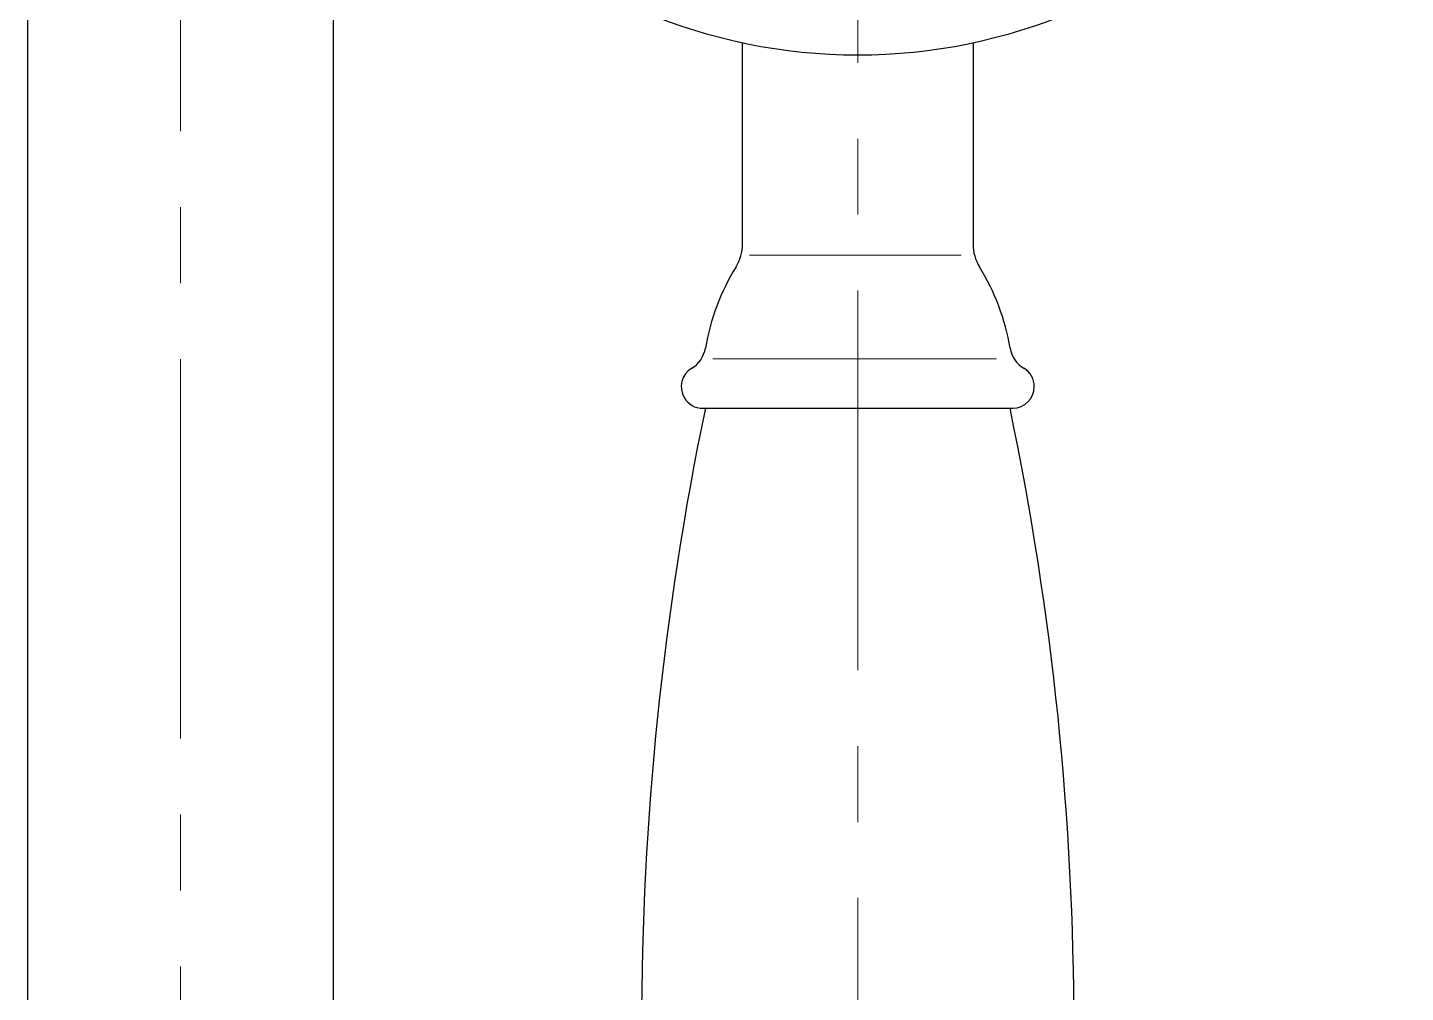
# Model space of a CAD drawing. Header units: millimetres. Extents: x 1252 to 32871, y -943 to 12244.
# Drawn here: x 22363.8 to 22479, y 7259 to 7339.7 of the extents above; entities that cross this region are included whole.
import ezdxf

# ---------------------------------------------------------------- set-up
doc = ezdxf.new("R2010")
doc.units = ezdxf.units.MM
doc.header["$MEASUREMENT"] = 0
doc.linetypes.add('CENTER', pattern=[50.8, 31.75, -6.35, 6.35, -6.35])
for name, color, linetype, lineweight in [('BENDA', 7, 'Continuous', 30), ('BIDANG', 7, 'Continuous', 13), ('CENTER', 9, 'CENTER', 0)]:
    doc.layers.add(name, color=color, linetype=linetype, lineweight=lineweight)

msp = doc.modelspace()

# ---------------------------------------------------------------- linework, layer by layer
at = {"layer": 'BENDA'}
for p, q in [((22363.77, 7856.35), (22363.77, 7172.27)), ((22389.32, 7856.35), (22389.32, 7172.27)), ((22423.54, 7321.6), (22423.54, 7338.42)), ((22442.82, 7338.42), (22442.82, 7321.6)), ((22420.23, 7307.87), (22446.13, 7307.87))]:
    msp.add_line(p, q, dxfattribs=at)
for points, knots in [([(22478.96, 7383.18), (22478.96, 7408.47), (22458.47, 7428.97), (22433.18, 7428.97), (22407.89, 7428.97), (22387.39, 7408.47), (22387.39, 7383.18), (22387.39, 7357.9), (22407.89, 7337.4), (22433.18, 7337.4), (22458.47, 7337.4), (22478.96, 7357.9), (22478.96, 7383.18), (22478.96, 7383.18), (22478.96, 7383.18), (22478.96, 7383.18)], [0, 0, 0, 0, 1, 1, 1, 2, 2, 2, 3, 3, 3, 4, 4, 4, 5, 5, 5, 5]), ([(22446.13, 7307.87), (22447.13, 7307.87), (22447.94, 7308.68), (22447.94, 7309.68), (22447.94, 7310.31), (22447.61, 7310.91), (22447.06, 7311.23)], [0, 0, 0, 0, 1, 1, 1, 2, 2, 2, 2])]:
    msp.add_open_spline(points, degree=3, knots=knots, dxfattribs=at)
for points in [[(22423, 7319.7), (22423.35, 7320.27), (22423.54, 7320.92), (22423.54, 7321.6)], [(22442.82, 7321.6), (22442.82, 7320.92), (22443, 7320.27), (22443.35, 7319.7)], [(22423, 7319.7), (22421.72, 7317.62), (22420.85, 7315.31), (22420.44, 7312.89)], [(22445.92, 7312.89), (22445.51, 7315.31), (22444.64, 7317.62), (22443.35, 7319.7)], [(22419.3, 7311.23), (22419.9, 7311.59), (22420.32, 7312.2), (22420.44, 7312.89)], [(22445.92, 7312.89), (22446.04, 7312.2), (22446.45, 7311.59), (22447.06, 7311.23)], [(22419.3, 7311.23), (22418.44, 7310.72), (22418.16, 7309.61), (22418.68, 7308.76)], [(22420.44, 7307.87), (22413.32, 7273.69), (22413.32, 7238.4), (22420.45, 7204.22)], [(22418.68, 7308.76), (22419, 7308.21), (22419.59, 7307.87), (22420.23, 7307.87)], [(22445.91, 7204.22), (22453.03, 7238.4), (22453.04, 7273.69), (22445.91, 7307.87)]]:
    msp.add_open_spline(points, degree=3, dxfattribs=at)
at = {"layer": 'BIDANG'}
for p, q in [((22424.12, 7320.69), (22441.83, 7320.69)), ((22421.05, 7312.02), (22444.78, 7312.02))]:
    msp.add_line(p, q, dxfattribs=at)
at = {"layer": 'CENTER'}
for p, q in [((22376.55, 8124.79), (22376.55, 6657.04)), ((22433.18, 7419.32), (22433.18, 6657.04))]:
    msp.add_line(p, q, dxfattribs=at)

doc.saveas('drawing.dxf')
